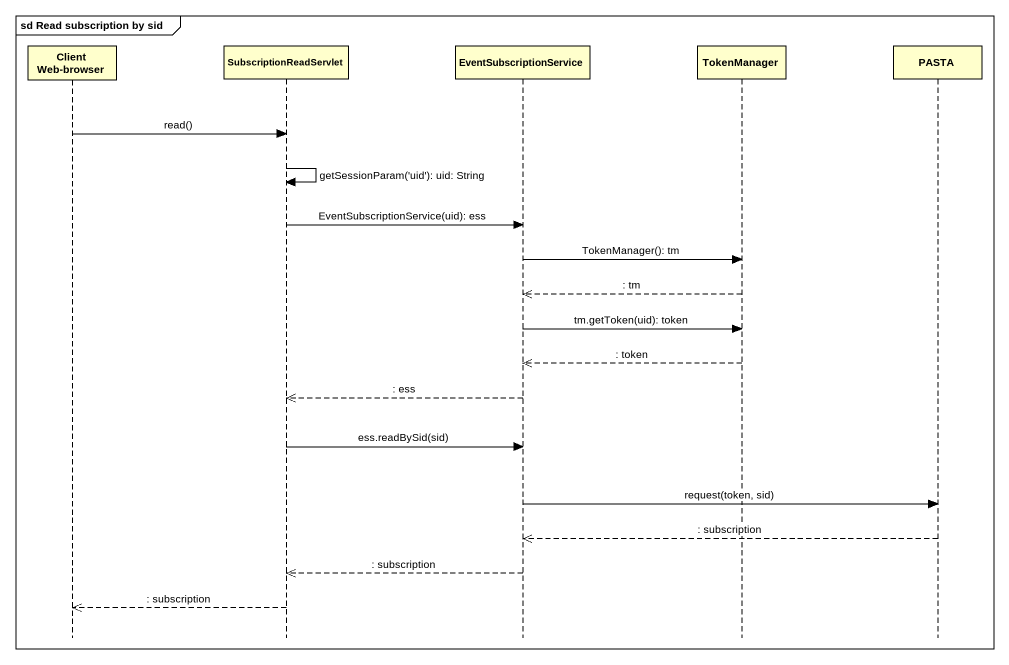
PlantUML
@startuml
mainframe sd Read subscription by sid
hide footbox
participant "Client Web-browser" as Client_Web_browser
participant SubscriptionReadServlet
participant EventSubscriptionService
participant TokenManager
participant PASTA

Client_Web_browser -> SubscriptionReadServlet : read()
SubscriptionReadServlet -> SubscriptionReadServlet : getSessionParam('uid'): uid: String
SubscriptionReadServlet -> EventSubscriptionService : EventSubscriptionService(uid): ess
EventSubscriptionService -> TokenManager : TokenManager(): tm
TokenManager -->> EventSubscriptionService : : tm
EventSubscriptionService -> TokenManager : tm.getToken(uid): token
TokenManager -->> EventSubscriptionService : : token
EventSubscriptionService -->> SubscriptionReadServlet : : ess
SubscriptionReadServlet -> EventSubscriptionService : ess.readBySid(sid)
EventSubscriptionService -> PASTA : request(token, sid)
PASTA -->> EventSubscriptionService : : subscription
EventSubscriptionService -->> SubscriptionReadServlet : : subscription
SubscriptionReadServlet -->> Client_Web_browser : : subscription
@enduml
